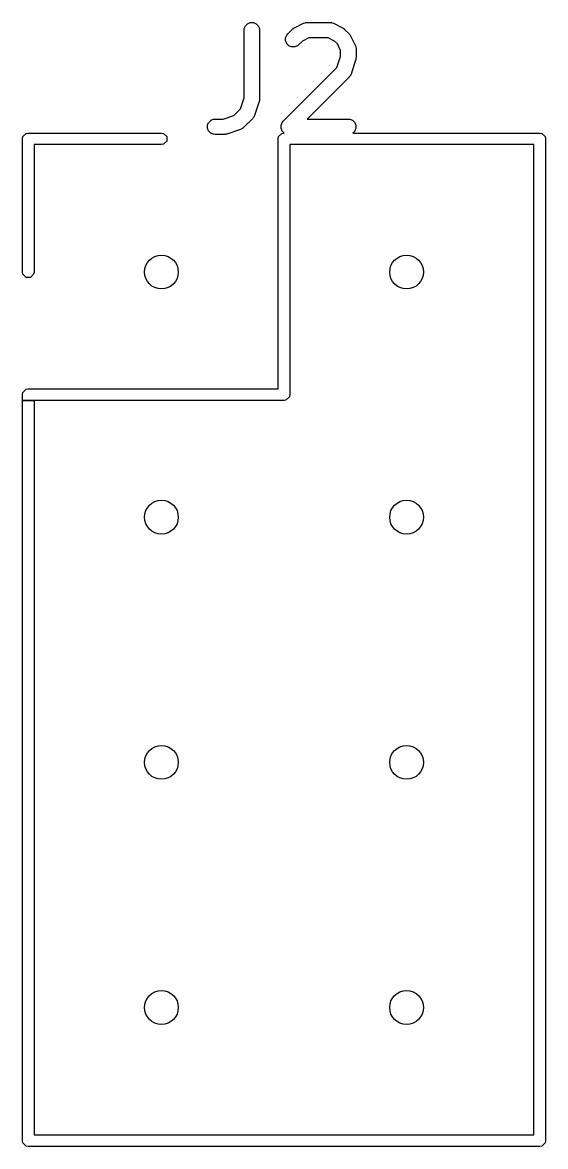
# Model space of a CAD drawing. Header units: millimetres. Extents: x 131.6 to 159.4, y -103 to -91.4.
# Drawn here: x 154.02 to 159.44, y -103.02 to -91.37 of the extents above; entities that cross this region are included whole.
import ezdxf

# ---------------------------------------------------------------- set-up
doc = ezdxf.new("R2010")
doc.units = ezdxf.units.MM
doc.layers.add('F.Silkscreen', color=41, linetype='CONTINUOUS', true_color=0xf2eda1)

msp = doc.modelspace()

# ---------------------------------------------------------------- linework, layer by layer
at = {"layer": 'F.Silkscreen', "linetype": 'CONTINUOUS'}
for p, q in [((156.318488, -91.438274), (156.329687, -91.411238)), ((156.329687, -91.411238), (156.33077, -91.409615)), ((156.33077, -91.409615), (156.351462, -91.388923)), ((156.351462, -91.388923), (156.353085, -91.38784)), ((156.353085, -91.38784), (156.380121, -91.376641)), ((156.380121, -91.376641), (156.382034, -91.37626)), ((156.382034, -91.37626), (156.411298, -91.37626)), ((156.411298, -91.37626), (156.413211, -91.376641)), ((156.413211, -91.376641), (156.440247, -91.38784)), ((156.440247, -91.38784), (156.44187, -91.388923)), ((156.44187, -91.388923), (156.462562, -91.409615)), ((156.462562, -91.409615), (156.463645, -91.411238)), ((156.463645, -91.411238), (156.474844, -91.438274)), ((156.83708, -91.430884), (156.932318, -91.383265)), ((156.932318, -91.383265), (156.932767, -91.383067)), ((156.932767, -91.383067), (156.946498, -91.377812)), ((156.946498, -91.377812), (156.947929, -91.377495)), ((156.947929, -91.377495), (156.949809, -91.37736)), ((156.949809, -91.37736), (156.951551, -91.37664)), ((156.951551, -91.37664), (156.952973, -91.376284)), ((156.952973, -91.376284), (156.967605, -91.374843)), ((156.967605, -91.374843), (156.968095, -91.374819)), ((156.968095, -91.374819), (157.20619, -91.374819)), ((157.20619, -91.374819), (157.20668, -91.374843)), ((157.20668, -91.374843), (157.221312, -91.376284)), ((157.221312, -91.376284), (157.222735, -91.376641)), ((157.222735, -91.376641), (157.224474, -91.377361)), ((157.224474, -91.377361), (157.226353, -91.377495)), ((157.226353, -91.377495), (157.227786, -91.377812)), ((157.227786, -91.377812), (157.241518, -91.383067)), ((157.241518, -91.383067), (157.241967, -91.383265)), ((157.241967, -91.383265), (157.337205, -91.430884)), ((156.316666, -91.454819), (156.31669, -91.454329)), ((156.316666, -92.156123), (156.316666, -91.454819)), ((156.31669, -91.454329), (156.318131, -91.439697)), ((156.318131, -91.439697), (156.318488, -91.438274)), ((156.474844, -91.438274), (156.475201, -91.439697)), ((156.475201, -91.439697), (156.476642, -91.454329)), ((156.476642, -91.454329), (156.476666, -91.454819)), ((156.476666, -91.454819), (156.476666, -92.169104)), ((156.74706, -91.533513), (156.758259, -91.506476)), ((156.758259, -91.506476), (156.759013, -91.505217)), ((156.759013, -91.505217), (156.76834, -91.493852)), ((156.76834, -91.493852), (156.768669, -91.493488)), ((156.768669, -91.493488), (156.816288, -91.445869)), ((156.816288, -91.445869), (156.816652, -91.44554)), ((156.816652, -91.44554), (156.822075, -91.441088)), ((156.822075, -91.441088), (156.823097, -91.439911)), ((156.823097, -91.439911), (156.824209, -91.438957)), ((156.824209, -91.438957), (156.826201, -91.437702)), ((156.826201, -91.437702), (156.828017, -91.436213)), ((156.828017, -91.436213), (156.829273, -91.43546)), ((156.829273, -91.43546), (156.830707, -91.434864)), ((156.830707, -91.434864), (156.836653, -91.431124)), ((156.836653, -91.431124), (156.83708, -91.430884)), ((157.337205, -91.430884), (157.337632, -91.431124)), ((157.337632, -91.431124), (157.343573, -91.434862)), ((157.343573, -91.434862), (157.345011, -91.435459)), ((157.345011, -91.435459), (157.346269, -91.436214)), ((157.346269, -91.436214), (157.348079, -91.4377)), ((157.348079, -91.4377), (157.350075, -91.438956)), ((157.350075, -91.438956), (157.35119, -91.439912)), ((157.35119, -91.439912), (157.352213, -91.441092)), ((157.352213, -91.441092), (157.357633, -91.44554)), ((157.357633, -91.44554), (157.357997, -91.445869)), ((157.357997, -91.445869), (157.405616, -91.493488)), ((157.405616, -91.493488), (157.405945, -91.493852)), ((157.405945, -91.493852), (157.410394, -91.499274)), ((157.410394, -91.499274), (157.411573, -91.500296)), ((157.411573, -91.500296), (157.412529, -91.501411)), ((157.412529, -91.501411), (157.413781, -91.503401)), ((157.413781, -91.503401), (157.415271, -91.505216)), ((157.415271, -91.505216), (157.416026, -91.506475)), ((157.416026, -91.506475), (157.41662, -91.507909)), ((157.41662, -91.507909), (157.420361, -91.513853)), ((157.420361, -91.513853), (157.420601, -91.51428)), ((157.420601, -91.51428), (157.46822, -91.609518)), ((156.746679, -91.535426), (156.74706, -91.533513)), ((156.746679, -91.564688), (156.746679, -91.535426)), ((156.74706, -91.566601), (156.746679, -91.564688)), ((156.758259, -91.593638), (156.74706, -91.566601)), ((156.759342, -91.595261), (156.758259, -91.593638)), ((156.780034, -91.615953), (156.759342, -91.595261)), ((156.781657, -91.617036), (156.780034, -91.615953)), ((156.808694, -91.628235), (156.781657, -91.617036)), ((156.810607, -91.628616), (156.808694, -91.628235)), ((156.839869, -91.628616), (156.810607, -91.628616)), ((156.841782, -91.628235), (156.839869, -91.628616)), ((156.868819, -91.617036), (156.841782, -91.628235)), ((156.870078, -91.616282), (156.868819, -91.617036)), ((156.881443, -91.606955), (156.870078, -91.616282)), ((156.881807, -91.606626), (156.881443, -91.606955)), ((156.920248, -91.568185), (156.881807, -91.606626)), ((156.98698, -91.534819), (156.920248, -91.568185)), ((157.187305, -91.534819), (156.98698, -91.534819)), ((157.254037, -91.568185), (157.187305, -91.534819)), ((157.2833, -91.597448), (157.254037, -91.568185)), ((157.316666, -91.66418), (157.2833, -91.597448)), ((157.46822, -91.609518), (157.468418, -91.609967)), ((157.468418, -91.609967), (157.473673, -91.623698)), ((157.473673, -91.623698), (157.47399, -91.625131)), ((157.47399, -91.625131), (157.474123, -91.62701)), ((157.474123, -91.62701), (157.474844, -91.62875)), ((157.474844, -91.62875), (157.475201, -91.630173)), ((157.475201, -91.630173), (157.476642, -91.644805)), ((157.476642, -91.644805), (157.476666, -91.645295)), ((157.476666, -91.645295), (157.476666, -91.740533)), ((157.279125, -91.840172), (157.316666, -91.727552)), ((157.316666, -91.727552), (157.316666, -91.66418)), ((157.474247, -91.758519), (157.472693, -91.765359)), ((157.474844, -91.757081), (157.474247, -91.758519)), ((157.475201, -91.755654), (157.474844, -91.757081)), ((157.475431, -91.75331), (157.475201, -91.755654)), ((157.475952, -91.751023), (157.475431, -91.75331)), ((157.476064, -91.749558), (157.475952, -91.751023)), ((157.476642, -91.741023), (157.475953, -91.748008)), ((157.475953, -91.748008), (157.476064, -91.749558)), ((157.476666, -91.740533), (157.476642, -91.741023)), ((156.72105, -92.39825), (157.279125, -91.840172)), ((157.47256, -91.765832), (157.424941, -91.908688)), ((157.472693, -91.765359), (157.47256, -91.765832)), ((157.405616, -91.939959), (156.970757, -92.374819)), ((157.405945, -91.939595), (157.405616, -91.939959)), ((157.415273, -91.92823), (157.405945, -91.939595)), ((157.416028, -91.92697), (157.415273, -91.92823)), ((157.416748, -91.925229), (157.416028, -91.92697)), ((157.41798, -91.92381), (157.416748, -91.925229)), ((157.41877, -91.922571), (157.41798, -91.92381)), ((157.424764, -91.909145), (157.41877, -91.922571)), ((157.424941, -91.908688), (157.424764, -91.909145)), ((156.279125, -92.268744), (156.316666, -92.156123)), ((156.47256, -92.194403), (156.424941, -92.337259)), ((156.472693, -92.19393), (156.47256, -92.194403)), ((156.474247, -92.18709), (156.472693, -92.19393)), ((156.474844, -92.185652), (156.474247, -92.18709)), ((156.475201, -92.184225), (156.474844, -92.185652)), ((156.475431, -92.181881), (156.475201, -92.184225)), ((156.475952, -92.179594), (156.475431, -92.181881)), ((156.476064, -92.178129), (156.475952, -92.179594)), ((156.476642, -92.169594), (156.475953, -92.176579)), ((156.475953, -92.176579), (156.476064, -92.178129)), ((156.476666, -92.169104), (156.476642, -92.169594)), ((156.097972, -92.374819), (156.210591, -92.337278)), ((156.210591, -92.337278), (156.279125, -92.268744)), ((156.424764, -92.337716), (156.41877, -92.351142)), ((156.424941, -92.337259), (156.424764, -92.337716)), ((155.937155, -92.440187), (155.937536, -92.438274)), ((155.937155, -92.469451), (155.937155, -92.440187)), ((155.937536, -92.438274), (155.948735, -92.411238)), ((155.948735, -92.411238), (155.949818, -92.409615)), ((155.949818, -92.409615), (155.97051, -92.388923)), ((155.97051, -92.388923), (155.972133, -92.38784)), ((155.972133, -92.38784), (155.999169, -92.376641)), ((155.999169, -92.376641), (156.000592, -92.376284)), ((156.000592, -92.376284), (156.015224, -92.374843)), ((156.015224, -92.374843), (156.015714, -92.374819)), ((156.015714, -92.374819), (156.097972, -92.374819)), ((156.405617, -92.368529), (156.310378, -92.463769)), ((156.405946, -92.368165), (156.405617, -92.368529)), ((156.415273, -92.3568), (156.405946, -92.368165)), ((156.416028, -92.35554), (156.415273, -92.3568)), ((156.416747, -92.353801), (156.416028, -92.35554)), ((156.41798, -92.352381), (156.416747, -92.353801)), ((156.41877, -92.351142), (156.41798, -92.352381)), ((156.69906, -92.440187), (156.699441, -92.438274)), ((156.69906, -92.469451), (156.69906, -92.440187)), ((156.699441, -92.438274), (156.71064, -92.411238)), ((156.71064, -92.411238), (156.711394, -92.409979)), ((156.711394, -92.409979), (156.720721, -92.398614)), ((156.720721, -92.398614), (156.72105, -92.39825)), ((156.970757, -92.374819), (157.396666, -92.374819)), ((157.396666, -92.374819), (157.397156, -92.374843)), ((157.397156, -92.374843), (157.411788, -92.376284)), ((157.411788, -92.376284), (157.413211, -92.376641)), ((157.413211, -92.376641), (157.440247, -92.38784)), ((157.440247, -92.38784), (157.44187, -92.388923)), ((157.44187, -92.388923), (157.462562, -92.409615)), ((157.462562, -92.409615), (157.463645, -92.411238)), ((157.463645, -92.411238), (157.474844, -92.438274)), ((157.474844, -92.438274), (157.475225, -92.440187)), ((157.475225, -92.440187), (157.475225, -92.469451)), ((154.02, -92.58), (154.024567, -92.557039)), ((154.024567, -92.557039), (154.057039, -92.524567)), ((154.057039, -92.524567), (154.08, -92.52)), ((154.08, -92.52), (155.46, -92.52)), ((155.46, -92.52), (155.482961, -92.524567)), ((155.482961, -92.524567), (155.515433, -92.557039)), ((155.515433, -92.557039), (155.515433, -92.602961)), ((155.937536, -92.471364), (155.937155, -92.469451)), ((155.948735, -92.4984), (155.937536, -92.471364)), ((155.949818, -92.500023), (155.948735, -92.4984)), ((155.97051, -92.520715), (155.949818, -92.500023)), ((155.972133, -92.521798), (155.97051, -92.520715)), ((155.999169, -92.532997), (155.972133, -92.521798)), ((156.000592, -92.533354), (155.999169, -92.532997)), ((156.015224, -92.534795), (156.000592, -92.533354)), ((156.015714, -92.534819), (156.015224, -92.534795)), ((156.110952, -92.534819), (156.015714, -92.534819)), ((156.111443, -92.534795), (156.110952, -92.534819)), ((156.118427, -92.534106), (156.111443, -92.534795)), ((156.119976, -92.534217), (156.118427, -92.534106)), ((156.121441, -92.534105), (156.119976, -92.534217)), ((156.123728, -92.533584), (156.121441, -92.534105)), ((156.126073, -92.533354), (156.123728, -92.533584)), ((156.127499, -92.532997), (156.126073, -92.533354)), ((156.128937, -92.5324), (156.127499, -92.532997)), ((156.135777, -92.530846), (156.128937, -92.5324)), ((156.13625, -92.530713), (156.135777, -92.530846)), ((156.279107, -92.483094), (156.13625, -92.530713)), ((156.279564, -92.482917), (156.279107, -92.483094)), ((156.292989, -92.476923), (156.279564, -92.482917)), ((156.294228, -92.476133), (156.292989, -92.476923)), ((156.295648, -92.4749), (156.294228, -92.476133)), ((156.297389, -92.47418), (156.295648, -92.4749)), ((156.298649, -92.473425), (156.297389, -92.47418)), ((156.310014, -92.464098), (156.298649, -92.473425)), ((156.310378, -92.463769), (156.310014, -92.464098)), ((156.67, -92.58), (156.674567, -92.557039)), ((156.674567, -92.557039), (156.707039, -92.524567)), ((156.699441, -92.471364), (156.69906, -92.469451)), ((156.71064, -92.4984), (156.699441, -92.471364)), ((156.707039, -92.524567), (156.73, -92.52)), ((156.711723, -92.500023), (156.71064, -92.4984)), ((156.7317, -92.52), (156.711723, -92.500023)), ((156.73, -92.52), (156.7317, -92.52)), ((157.462562, -92.500023), (157.442585, -92.52)), ((157.442585, -92.52), (159.38, -92.52)), ((157.463645, -92.4984), (157.462562, -92.500023)), ((157.474844, -92.471364), (157.463645, -92.4984)), ((157.475225, -92.469451), (157.474844, -92.471364)), ((159.38, -92.52), (159.402961, -92.524567)), ((159.402961, -92.524567), (159.435433, -92.557039)), ((159.435433, -92.557039), (159.44, -92.58)), ((154.02, -93.96), (154.02, -92.58)), ((155.46, -92.64), (154.14, -92.64)), ((154.14, -92.64), (154.14, -93.96)), ((155.482961, -92.635433), (155.46, -92.64)), ((155.515433, -92.602961), (155.482961, -92.635433)), ((156.67, -95.17), (156.67, -92.58)), ((159.32, -92.64), (156.79, -92.64)), ((156.79, -92.64), (156.79, -95.23)), ((159.32, -102.9), (159.32, -92.64)), ((159.44, -92.58), (159.44, -102.96)), ((154.024567, -93.982961), (154.02, -93.96)), ((154.14, -93.96), (154.135433, -93.982961)), ((154.057039, -94.015433), (154.024567, -93.982961)), ((154.102961, -94.015433), (154.057039, -94.015433)), ((154.135433, -93.982961), (154.102961, -94.015433)), ((154.02, -95.23), (154.024567, -95.207039)), ((154.02, -95.29), (154.02, -95.23)), ((154.024567, -95.207039), (154.057039, -95.174567)), ((154.057039, -95.174567), (154.08, -95.17)), ((154.08, -95.17), (156.67, -95.17)), ((156.785433, -95.252961), (156.752961, -95.285433)), ((156.79, -95.23), (156.785433, -95.252961)), ((154.02, -102.96), (154.02, -95.29)), ((154.02, -95.29), (154.14, -95.29)), ((154.14, -95.29), (154.02, -95.29)), ((154.14, -95.29), (154.14, -102.9)), ((156.73, -95.29), (154.14, -95.29)), ((156.752961, -95.285433), (156.73, -95.29)), ((154.14, -102.9), (159.32, -102.9)), ((154.024567, -102.982961), (154.02, -102.96)), ((154.057039, -103.015433), (154.024567, -102.982961)), ((154.08, -103.02), (154.057039, -103.015433)), ((159.38, -103.02), (154.08, -103.02)), ((159.402961, -103.015433), (159.38, -103.02)), ((159.435433, -102.982961), (159.402961, -103.015433)), ((159.44, -102.96), (159.435433, -102.982961))]:
    msp.add_line(p, q, dxfattribs=at)
at = {"layer": 'F.Silkscreen'}
for centre in [(155.46, -93.96), (158, -93.96), (155.46, -96.5), (158, -96.5), (155.46, -99.04), (158, -99.04), (155.46, -101.58), (158, -101.58)]:
    msp.add_circle(centre, 0.175, dxfattribs=at)

doc.saveas('drawing.dxf')
